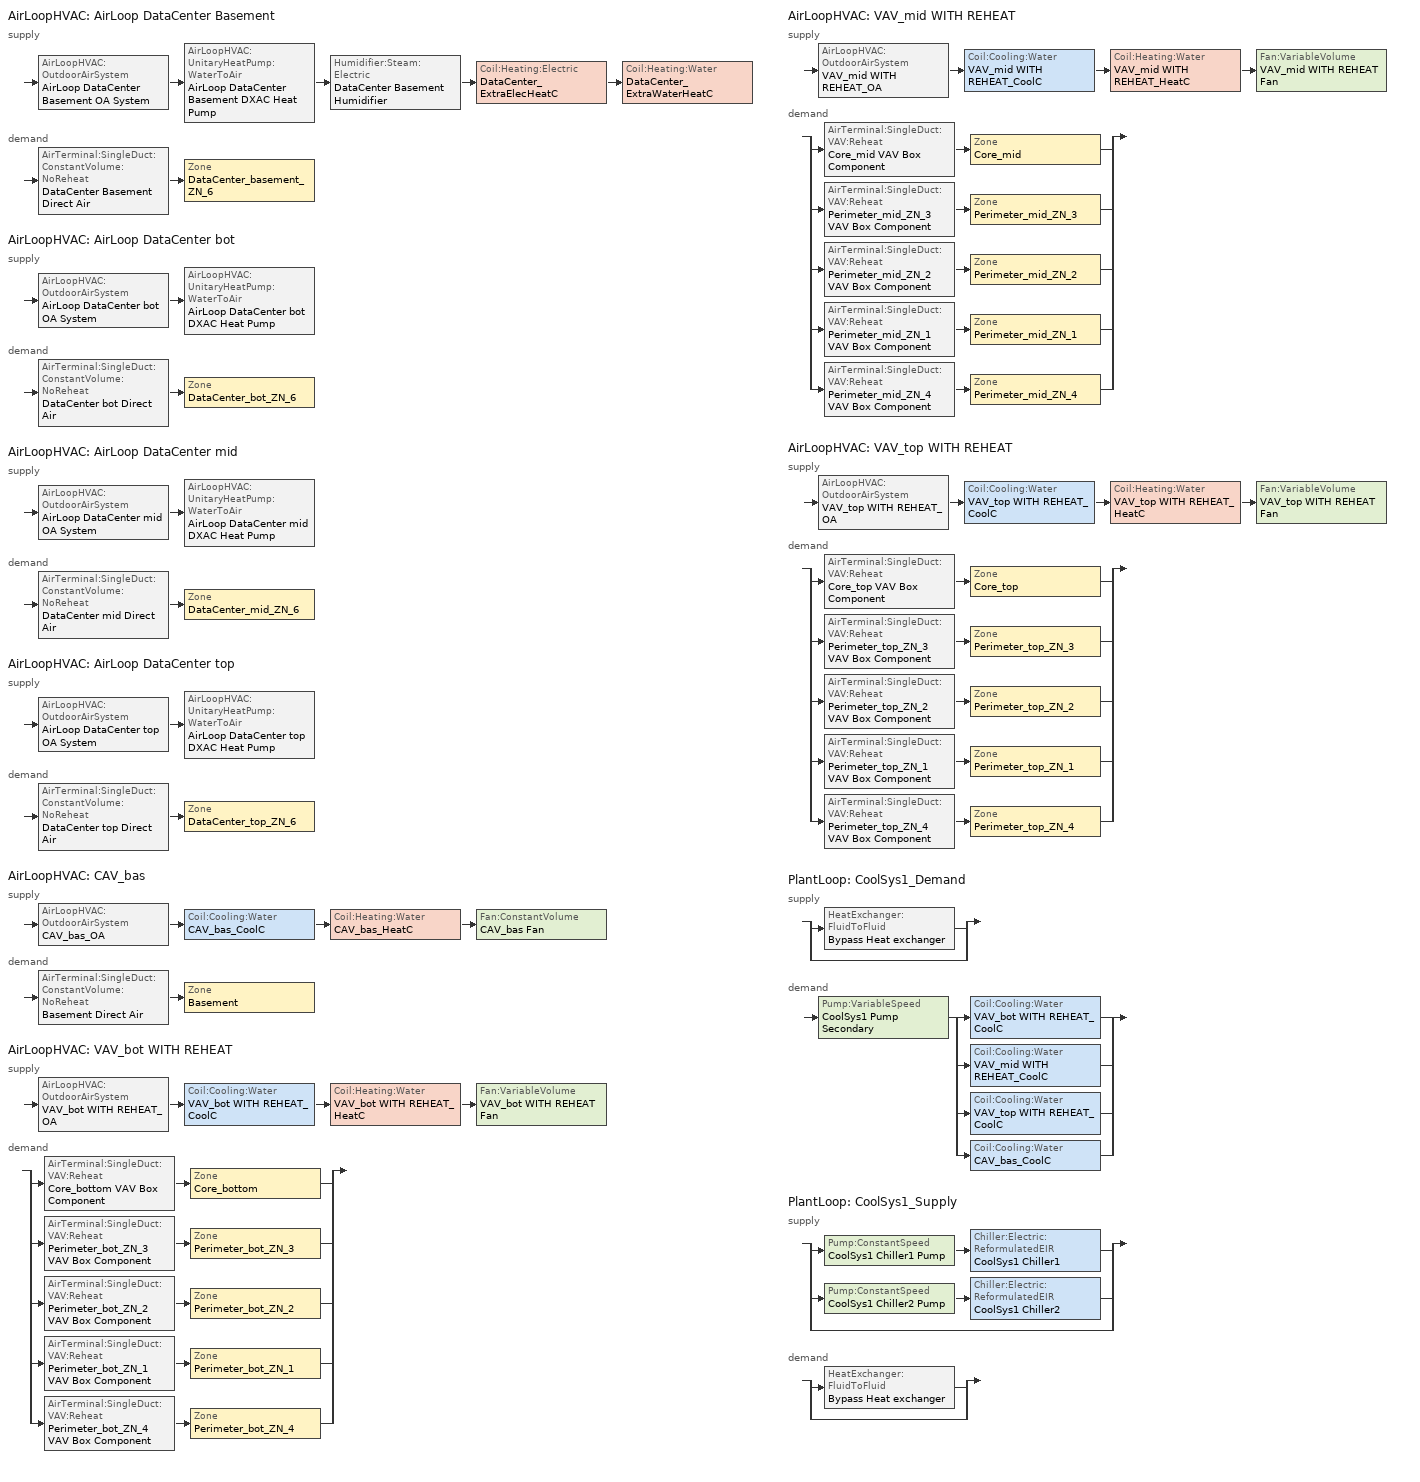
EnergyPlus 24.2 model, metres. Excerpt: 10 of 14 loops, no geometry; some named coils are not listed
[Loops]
AirLoopHVAC 'AirLoop DataCenter Basement'
 supply: AirLoopHVAC:OutdoorAirSystem 'AirLoop DataCenter Basement OA System' > AirLoopHVAC:UnitaryHeatPump:WaterToAir 'AirLoop DataCenter Basement DXAC Heat Pump' > Humidifier:Steam:Electric 'DataCenter Basement Humidifier' > Coil:Heating:Electric 'DataCenter_ExtraElecHeatC' > Coil:Heating:Water 'DataCenter_ExtraWaterHeatC'
 demand: AirTerminal:SingleDuct:ConstantVolume:NoReheat 'DataCenter Basement Direct Air' > Zone 'DataCenter_basement_ZN_6'
AirLoopHVAC 'AirLoop DataCenter bot'
 supply: AirLoopHVAC:OutdoorAirSystem 'AirLoop DataCenter bot OA System' > AirLoopHVAC:UnitaryHeatPump:WaterToAir 'AirLoop DataCenter bot DXAC Heat Pump'
 demand: AirTerminal:SingleDuct:ConstantVolume:NoReheat 'DataCenter bot Direct Air' > Zone 'DataCenter_bot_ZN_6'
AirLoopHVAC 'AirLoop DataCenter mid'
 supply: AirLoopHVAC:OutdoorAirSystem 'AirLoop DataCenter mid OA System' > AirLoopHVAC:UnitaryHeatPump:WaterToAir 'AirLoop DataCenter mid DXAC Heat Pump'
 demand: AirTerminal:SingleDuct:ConstantVolume:NoReheat 'DataCenter mid Direct Air' > Zone 'DataCenter_mid_ZN_6'
AirLoopHVAC 'AirLoop DataCenter top'
 supply: AirLoopHVAC:OutdoorAirSystem 'AirLoop DataCenter top OA System' > AirLoopHVAC:UnitaryHeatPump:WaterToAir 'AirLoop DataCenter top DXAC Heat Pump'
 demand: AirTerminal:SingleDuct:ConstantVolume:NoReheat 'DataCenter top Direct Air' > Zone 'DataCenter_top_ZN_6'
AirLoopHVAC 'CAV_bas'
 supply: AirLoopHVAC:OutdoorAirSystem 'CAV_bas_OA' > Coil:Cooling:Water 'CAV_bas_CoolC' > Coil:Heating:Water 'CAV_bas_HeatC' > Fan:ConstantVolume 'CAV_bas Fan'
 demand: AirTerminal:SingleDuct:ConstantVolume:NoReheat 'Basement Direct Air' > Zone 'Basement'
AirLoopHVAC 'VAV_bot WITH REHEAT'
 supply: AirLoopHVAC:OutdoorAirSystem 'VAV_bot WITH REHEAT_OA' > Coil:Cooling:Water 'VAV_bot WITH REHEAT_CoolC' > Coil:Heating:Water 'VAV_bot WITH REHEAT_HeatC' > Fan:VariableVolume 'VAV_bot WITH REHEAT Fan'
 demand: split
  | AirTerminal:SingleDuct:VAV:Reheat 'Core_bottom VAV Box Component' > Zone 'Core_bottom'
  | AirTerminal:SingleDuct:VAV:Reheat 'Perimeter_bot_ZN_3 VAV Box Component' > Zone 'Perimeter_bot_ZN_3'
  | AirTerminal:SingleDuct:VAV:Reheat 'Perimeter_bot_ZN_2 VAV Box Component' > Zone 'Perimeter_bot_ZN_2'
  | AirTerminal:SingleDuct:VAV:Reheat 'Perimeter_bot_ZN_1 VAV Box Component' > Zone 'Perimeter_bot_ZN_1'
  | AirTerminal:SingleDuct:VAV:Reheat 'Perimeter_bot_ZN_4 VAV Box Component' > Zone 'Perimeter_bot_ZN_4'
AirLoopHVAC 'VAV_mid WITH REHEAT'
 supply: AirLoopHVAC:OutdoorAirSystem 'VAV_mid WITH REHEAT_OA' > Coil:Cooling:Water 'VAV_mid WITH REHEAT_CoolC' > Coil:Heating:Water 'VAV_mid WITH REHEAT_HeatC' > Fan:VariableVolume 'VAV_mid WITH REHEAT Fan'
 demand: split
  | AirTerminal:SingleDuct:VAV:Reheat 'Core_mid VAV Box Component' > Zone 'Core_mid'
  | AirTerminal:SingleDuct:VAV:Reheat 'Perimeter_mid_ZN_3 VAV Box Component' > Zone 'Perimeter_mid_ZN_3'
  | AirTerminal:SingleDuct:VAV:Reheat 'Perimeter_mid_ZN_2 VAV Box Component' > Zone 'Perimeter_mid_ZN_2'
  | AirTerminal:SingleDuct:VAV:Reheat 'Perimeter_mid_ZN_1 VAV Box Component' > Zone 'Perimeter_mid_ZN_1'
  | AirTerminal:SingleDuct:VAV:Reheat 'Perimeter_mid_ZN_4 VAV Box Component' > Zone 'Perimeter_mid_ZN_4'
AirLoopHVAC 'VAV_top WITH REHEAT'
 supply: AirLoopHVAC:OutdoorAirSystem 'VAV_top WITH REHEAT_OA' > Coil:Cooling:Water 'VAV_top WITH REHEAT_CoolC' > Coil:Heating:Water 'VAV_top WITH REHEAT_HeatC' > Fan:VariableVolume 'VAV_top WITH REHEAT Fan'
 demand: split
  | AirTerminal:SingleDuct:VAV:Reheat 'Core_top VAV Box Component' > Zone 'Core_top'
  | AirTerminal:SingleDuct:VAV:Reheat 'Perimeter_top_ZN_3 VAV Box Component' > Zone 'Perimeter_top_ZN_3'
  | AirTerminal:SingleDuct:VAV:Reheat 'Perimeter_top_ZN_2 VAV Box Component' > Zone 'Perimeter_top_ZN_2'
  | AirTerminal:SingleDuct:VAV:Reheat 'Perimeter_top_ZN_1 VAV Box Component' > Zone 'Perimeter_top_ZN_1'
  | AirTerminal:SingleDuct:VAV:Reheat 'Perimeter_top_ZN_4 VAV Box Component' > Zone 'Perimeter_top_ZN_4'
PlantLoop 'CoolSys1_Demand'
 supply: split
  | HeatExchanger:FluidToFluid 'Bypass Heat exchanger'
  | bypass
 demand: Pump:VariableSpeed 'CoolSys1 Pump Secondary' > split
  | Coil:Cooling:Water 'VAV_bot WITH REHEAT_CoolC'
  | Coil:Cooling:Water 'VAV_mid WITH REHEAT_CoolC'
  | Coil:Cooling:Water 'VAV_top WITH REHEAT_CoolC'
  | Coil:Cooling:Water 'CAV_bas_CoolC'
PlantLoop 'CoolSys1_Supply'
 supply: split
  | Pump:ConstantSpeed 'CoolSys1 Chiller1 Pump' > Chiller:Electric:ReformulatedEIR 'CoolSys1 Chiller1'
  | Pump:ConstantSpeed 'CoolSys1 Chiller2 Pump' > Chiller:Electric:ReformulatedEIR 'CoolSys1 Chiller2'
  | bypass
 demand: split
  | HeatExchanger:FluidToFluid 'Bypass Heat exchanger'
  | bypass
[AirLoopHVAC] Design supply air flow rate=Autosize
AirLoop DataCenter Basement; AirLoop DataCenter bot; AirLoop DataCenter mid; AirLoop DataCenter top; CAV_bas; VAV_bot WITH REHEAT; VAV_mid WITH REHEAT; VAV_top WITH REHEAT
[AirLoopHVAC:UnitaryHeatPump:WaterToAir] Availability schedule=Always_On; Cooling convergence=0.001; Fan placement=BlowThrough; Heating convergence=0.001; Maximum supply air temperature from supplemental heater=50; Supply air fan operating mode schedule=SupplyFanSch; Supply air flow rate=Autosize
Name | Controlling zone or thermostat location | Cooling coil | Heating coil | Supplemental heating coil | Supply air fan
AirLoop DataCenter Basement DXAC Heat Pump | DataCenter_basement_ZN_6 | Heat Pump Cooling Mode AirLoop DataCenter Basement | Heat Pump HEATING Mode AirLoop DataCenter Basement | Heat Pump DX Supp Heating Coil AirLoop DataCenter Basement | DataCenter Basement Supply Fan
AirLoop DataCenter bot DXAC Heat Pump | DataCenter_bot_ZN_6 | Heat Pump Cooling Mode AirLoop DataCenter bot | Heat Pump HEATING Mode AirLoop DataCenter bot | Heat Pump DX Supp Heating Coil AirLoop DataCenter bot | DataCenter bot Supply Fan
AirLoop DataCenter mid DXAC Heat Pump | DataCenter_mid_ZN_6 | Heat Pump Cooling Mode AirLoop DataCenter mid | Heat Pump HEATING Mode AirLoop DataCenter mid | Heat Pump DX Supp Heating Coil AirLoop DataCenter mid | DataCenter mid Supply Fan
AirLoop DataCenter top DXAC Heat Pump | DataCenter_top_ZN_6 | Heat Pump Cooling Mode AirLoop DataCenter top | Heat Pump HEATING Mode AirLoop DataCenter top | Heat Pump DX Supp Heating Coil AirLoop DataCenter top | DataCenter top Supply Fan
[AirTerminal:SingleDuct:ConstantVolume:NoReheat] Maximum air flow rate=Autosize
Name | Availability schedule
Basement Direct Air | ALWAYS_ON
DataCenter Basement Direct Air; DataCenter bot Direct Air; DataCenter mid Direct Air; DataCenter top Direct Air | Always_On
[AirTerminal:SingleDuct:VAV:Reheat] Availability schedule=ALWAYS_ON; Convergence tolerance=0.001; Damper heating action=ReverseWithLimits; Maximum air flow rate=Autosize; Maximum flow fraction during reheat=0.5; Maximum hot water or steam flow rate=Autosize; Maximum reheat air temperature=40; Minimum hot water or steam flow rate=0
Name | Constant minimum air flow fraction | Reheat coil | Zone minimum air flow input method | Minimum air flow fraction schedule
Core_bottom VAV Box Component | 0.245 | Core_bottom VAV Box Reheat Coil | Constant
Core_mid VAV Box Component | 0.261 | Core_mid VAV Box Reheat Coil | Constant
Core_top VAV Box Component | 0.262 | Core_top VAV Box Reheat Coil | Constant
Perimeter_bot_ZN_1 VAV Box Component | 0.174 | Perimeter_bot_ZN_1 VAV Box Reheat Coil | Constant
Perimeter_bot_ZN_2 VAV Box Component | 0.09 | Perimeter_bot_ZN_2 VAV Box Reheat Coil | Constant
Perimeter_bot_ZN_3 VAV Box Component | 0.198 | Perimeter_bot_ZN_3 VAV Box Reheat Coil | Constant
Perimeter_bot_ZN_4 VAV Box Component | 0.072 | Perimeter_bot_ZN_4 VAV Box Reheat Coil | Constant
Perimeter_mid_ZN_1 VAV Box Component | 0.183 | Perimeter_mid_ZN_1 VAV Box Reheat Coil | Constant
Perimeter_mid_ZN_2 VAV Box Component |  | Perimeter_mid_ZN_2 VAV Box Reheat Coil | Scheduled | PERIMETER_MID_ZN_2_MDP_Sch
Perimeter_mid_ZN_3 VAV Box Component | 0.216 | Perimeter_mid_ZN_3 VAV Box Reheat Coil | Constant
Perimeter_mid_ZN_4 VAV Box Component | 0.078 | Perimeter_mid_ZN_4 VAV Box Reheat Coil | Constant
Perimeter_top_ZN_1 VAV Box Component | 0.163 | Perimeter_top_ZN_1 VAV Box Reheat Coil | Constant
Perimeter_top_ZN_2 VAV Box Component | 0.085 | Perimeter_top_ZN_2 VAV Box Reheat Coil | Constant
Perimeter_top_ZN_3 VAV Box Component | 0.186 | Perimeter_top_ZN_3 VAV Box Reheat Coil | Constant
Perimeter_top_ZN_4 VAV Box Component | 0.074 | Perimeter_top_ZN_4 VAV Box Reheat Coil | Constant
[Chiller:Electric:ReformulatedEIR] Chiller flow mode type=ConstantFlow; Cooling capacity function of temperature curve=WC_PD_2010_PB_CAPFT; Design heat recovery water flow rate=0; Electric input to cooling output ratio function of part load ratio curve=WC_PD_150to300_2010_PB_EIRFPLR; Electric input to cooling output ratio function of part load ratio curve type=LeavingCondenserWaterTemperature; Electric input to cooling output ratio function of temperature curve=WC_PD_2010_PB_EIRFT; Leaving chilled water lower temperature limit=5; Maximum part load ratio=1; Minimum part load ratio=0.1; Minimum unloading ratio=0.1; Optimum part load ratio=1; Reference capacity=999071; Reference chilled water flow rate=0.0283687; Reference condenser water flow rate=Autosize; Reference cop=5.33; Reference leaving chilled water temperature=6.67; Reference leaving condenser water temperature=34.4444
CoolSys1 Chiller1; CoolSys1 Chiller2
[Coil:Cooling:Water] Availability schedule=ALWAYS_ON; Design air flow rate=Autosize; Design inlet air humidity ratio=Autosize; Design inlet air temperature=Autosize; Design inlet water temperature=Autosize; Design outlet air humidity ratio=Autosize; Design outlet air temperature=Autosize; Design water flow rate=Autosize; Heat exchanger configuration=CrossFlow; Type of analysis=SimpleAnalysis
CAV_bas_CoolC; VAV_bot WITH REHEAT_CoolC; VAV_mid WITH REHEAT_CoolC; VAV_top WITH REHEAT_CoolC
[Coil:Heating:Electric] Efficiency=1
Name | Availability schedule | Nominal capacity
DataCenter_ExtraElecHeatC | DataCenter_ExtraElecHeatC_Sch | 10000000
Heat Pump DX Supp Heating Coil AirLoop DataCenter Basement; Heat Pump DX Supp Heating Coil AirLoop DataCenter bot; Heat Pump DX Supp Heating Coil AirLoop DataCenter mid; Heat Pump DX Supp Heating Coil AirLoop DataCenter top | ALWAYS_OFF | Autosize
[Coil:Heating:Water] Rated inlet water temperature=82.2; Rated outlet water temperature=71.1
Name | Availability schedule | Maximum water flow rate | Performance input method | Rated capacity | Rated inlet air temperature | Rated outlet air temperature | U factor times area value | Rated ratio for air and water convection
CAV_bas_HeatC; VAV_bot WITH REHEAT_HeatC; VAV_mid WITH REHEAT_HeatC; VAV_top WITH REHEAT_HeatC | ALWAYS_ON | Autosize | UFactorTimesAreaAndDesignWaterFlowRate | Autosize | 12.8 | 40 | Autosize
DataCenter_ExtraWaterHeatC | DataCenter_ExtraWaterHeatC_Sch |  | NominalCapacity | 0 | 16.6 | 32.2 |  | 0.5
[Controller:MechanicalVentilation] Availability schedule=MinOA_MotorizedDamper_Sched; Demand controlled ventilation=Yes; System outdoor air method=Standard62.1VentilationRateProcedureWithLimit
Name | Zone or zonelist name 1 | Design specification outdoor air object name 1 | Design specification zone air distribution object name 1 | Zone or zonelist name 2 | Design specification outdoor air object name 2 | Design specification zone air distribution object name 2 | Zone or zonelist name 3 | Design specification outdoor air object name 3 | Design specification zone air distribution object name 3 | Zone or zonelist name 4 | Design specification outdoor air object name 4 | Design specification zone air distribution object name 4 | Zone or zonelist name 5 | Design specification outdoor air object name 5 | Design specification zone air distribution object name 5
VAV_bot WITH REHEAT_DCV | Core_bottom | CM DSOA Core_bottom | CM DSZAD Core_bottom | Perimeter_bot_ZN_1 | CM DSOA Perimeter_bot_ZN_1 | CM DSZAD Perimeter_bot_ZN_1 | Perimeter_bot_ZN_2 | CM DSOA Perimeter_bot_ZN_2 | CM DSZAD Perimeter_bot_ZN_2 | Perimeter_bot_ZN_3 | CM DSOA Perimeter_bot_ZN_3 | CM DSZAD Perimeter_bot_ZN_3 | Perimeter_bot_ZN_4 | CM DSOA Perimeter_bot_ZN_4 | CM DSZAD Perimeter_bot_ZN_4
VAV_mid WITH REHEAT_DCV | Core_mid | CM DSOA Core_mid | CM DSZAD Core_mid | Perimeter_mid_ZN_1 | CM DSOA Perimeter_mid_ZN_1 | CM DSZAD Perimeter_mid_ZN_1 | Perimeter_mid_ZN_2 | CM DSOA Perimeter_mid_ZN_2 | CM DSZAD Perimeter_mid_ZN_2 | Perimeter_mid_ZN_3 | CM DSOA Perimeter_mid_ZN_3 | CM DSZAD Perimeter_mid_ZN_3 | Perimeter_mid_ZN_4 | CM DSOA Perimeter_mid_ZN_4 | CM DSZAD Perimeter_mid_ZN_4
VAV_top WITH REHEAT_DCV | Core_top | CM DSOA Core_top | CM DSZAD Core_top | Perimeter_top_ZN_1 | CM DSOA Perimeter_top_ZN_1 | CM DSZAD Perimeter_top_ZN_1 | Perimeter_top_ZN_2 | CM DSOA Perimeter_top_ZN_2 | CM DSZAD Perimeter_top_ZN_2 | Perimeter_top_ZN_3 | CM DSOA Perimeter_top_ZN_3 | CM DSZAD Perimeter_top_ZN_3 | Perimeter_top_ZN_4 | CM DSOA Perimeter_top_ZN_4 | CM DSZAD Perimeter_top_ZN_4
[Controller:OutdoorAir] Economizer control action type=ModulateFlow; Lockout type=LockoutWithHeating; Maximum outdoor air flow rate=Autosize; Minimum limit type=FixedMinimum; Minimum outdoor air schedule=MinOA_MotorizedDamper_Sched
Name | Economizer control type | Minimum outdoor air flow rate | Maximum fraction of outdoor air schedule | Mechanical ventilation controller
AirLoop DataCenter Basement OA Controller; CAV_bas_OA_Controller | DifferentialDryBulb | Autosize
AirLoop DataCenter bot OA Controller; AirLoop DataCenter mid OA Controller; AirLoop DataCenter top OA Controller | NoEconomizer | 0
VAV_bot WITH REHEAT_OA_Controller | DifferentialDryBulb | 0 | VAV_BOT WITH REHEAT Max OA Fraction | VAV_bot WITH REHEAT_DCV
VAV_mid WITH REHEAT_OA_Controller | DifferentialDryBulb | 0 | VAV_MID WITH REHEAT Max OA Fraction | VAV_mid WITH REHEAT_DCV
VAV_top WITH REHEAT_OA_Controller | DifferentialDryBulb | 0 | VAV_TOP WITH REHEAT Max OA Fraction | VAV_top WITH REHEAT_DCV
[Controller:WaterCoil] Actuator variable=Flow; Control variable=Temperature; Maximum actuated flow=Autosize; Minimum actuated flow=0
Name | Action | Controller convergence tolerance
CAV_bas_CoolC_Controller; VAV_bot WITH REHEAT_CoolC_Controller; VAV_mid WITH REHEAT_CoolC_Controller; VAV_top WITH REHEAT_CoolC_Controller | Reverse
CAV_bas_HeatC_Controller; VAV_bot WITH REHEAT_HeatC_Controller; VAV_mid WITH REHEAT_HeatC_Controller; VAV_top WITH REHEAT_HeatC_Controller | Normal | 0.0001
DataCenter_bas_HeatC_Controller | Normal
[DesignSpecification:OutdoorAir] Outdoor air flow per zone floor area=0.000431773
Name | Outdoor air flow per person | Outdoor air method | Outdoor air flow per zone
CM DSOA Core_bottom; CM DSOA Core_mid; CM DSOA Core_top; CM DSOA Perimeter_bot_ZN_1; CM DSOA Perimeter_bot_ZN_2; CM DSOA Perimeter_bot_ZN_3; CM DSOA Perimeter_bot_ZN_4; CM DSOA Perimeter_mid_ZN_1; CM DSOA Perimeter_mid_ZN_2; CM DSOA Perimeter_mid_ZN_3; CM DSOA Perimeter_mid_ZN_4; CM DSOA Perimeter_top_ZN_1; CM DSOA Perimeter_top_ZN_2; CM DSOA Perimeter_top_ZN_3; CM DSOA Perimeter_top_ZN_4 | 1e-08 | Sum
SZ DSOA Basement; SZ DSOA Core_bottom; SZ DSOA Core_mid; SZ DSOA Core_top; SZ DSOA DataCenter_basement_ZN_6; SZ DSOA DataCenter_bot_ZN_6; SZ DSOA DataCenter_mid_ZN_6; SZ DSOA DataCenter_top_ZN_6; SZ DSOA Perimeter_bot_ZN_1; SZ DSOA Perimeter_bot_ZN_2; SZ DSOA Perimeter_bot_ZN_3; SZ DSOA Perimeter_bot_ZN_4; SZ DSOA Perimeter_mid_ZN_1; SZ DSOA Perimeter_mid_ZN_2; SZ DSOA Perimeter_mid_ZN_3; SZ DSOA Perimeter_mid_ZN_4; SZ DSOA Perimeter_top_ZN_1; SZ DSOA Perimeter_top_ZN_2; SZ DSOA Perimeter_top_ZN_3; SZ DSOA Perimeter_top_ZN_4 |  | Flow/Area | 0
[DesignSpecification:ZoneAirDistribution] Zone air distribution effectiveness in cooling mode=1; Zone air distribution effectiveness in heating mode=1
Name | Minimum zone ventilation efficiency
CM DSZAD Core_bottom; CM DSZAD Core_mid; CM DSZAD Core_top; CM DSZAD Perimeter_bot_ZN_1; CM DSZAD Perimeter_bot_ZN_2; CM DSZAD Perimeter_bot_ZN_3; CM DSZAD Perimeter_bot_ZN_4; CM DSZAD Perimeter_mid_ZN_1; CM DSZAD Perimeter_mid_ZN_2; CM DSZAD Perimeter_mid_ZN_3; CM DSZAD Perimeter_mid_ZN_4; CM DSZAD Perimeter_top_ZN_1; CM DSZAD Perimeter_top_ZN_2; CM DSZAD Perimeter_top_ZN_3; CM DSZAD Perimeter_top_ZN_4
VAV_Zone_AirDistribution | 0.6
[EnergyManagementSystem:Actuator]
Name | Actuated component control type | Actuated component type | Actuated component unique
Chiller1PumpFlow | Pump Mass Flow Rate | Pump | COOLSYS1 CHILLER1 PUMP
Chiller2PumpFlow | Pump Mass Flow Rate | Pump | COOLSYS1 CHILLER2 PUMP
Chiller2PumpStatus | On/Off Supervisory | Plant Component Pump:ConstantSpeed | COOLSYS1 CHILLER2 PUMP
Chiller2Status | On/Off Supervisory | Plant Component Chiller:Electric:ReformulatedEIR | COOLSYS1 CHILLER2
DataCenter_ExtraElecHeatC_SP | Temperature Setpoint | System Node Setpoint | DataCenter_EXTRAELECHEATC-DataCenter_EXTRAWATERHEATCNODE
DataCenter_ExtraWaterHeatC_SP | Temperature Setpoint | System Node Setpoint | AirLoop DataCenter Basement Supply Air Outlet
[EnergyManagementSystem:InternalVariable]
Name | Internal data index key | Internal data type
Basement_Area | Basement | Zone Floor Area
Chiller2PumpDesignFlow | COOLSYS1 CHILLER2 PUMP | Pump Maximum Mass Flow Rate
Core_bottom_Area | Core_bottom | Zone Floor Area
Core_mid_Area | Core_mid | Zone Floor Area
Core_top_Area | Core_top | Zone Floor Area
DataCenter_FanDesignMass | DataCenter Basement Supply Fan | Fan Maximum Mass Flow Rate
Perimeter_bot_ZN_1_Area | Perimeter_bot_ZN_1 | Zone Floor Area
Perimeter_bot_ZN_2_Area | Perimeter_bot_ZN_2 | Zone Floor Area
Perimeter_bot_ZN_3_Area | Perimeter_bot_ZN_3 | Zone Floor Area
Perimeter_bot_ZN_4_Area | Perimeter_bot_ZN_4 | Zone Floor Area
Perimeter_mid_ZN_1_Area | Perimeter_mid_ZN_1 | Zone Floor Area
Perimeter_mid_ZN_2_Area | Perimeter_mid_ZN_2 | Zone Floor Area
Perimeter_mid_ZN_3_Area | Perimeter_mid_ZN_3 | Zone Floor Area
Perimeter_mid_ZN_4_Area | Perimeter_mid_ZN_4 | Zone Floor Area
Perimeter_top_ZN_1_Area | Perimeter_top_ZN_1 | Zone Floor Area
Perimeter_top_ZN_2_Area | Perimeter_top_ZN_2 | Zone Floor Area
Perimeter_top_ZN_3_Area | Perimeter_top_ZN_3 | Zone Floor Area
Perimeter_top_ZN_4_Area | Perimeter_top_ZN_4 | Zone Floor Area
[EnergyManagementSystem:OutputVariable] Type of data in variable=Averaged; Update frequency=SystemTimestep
Name | Ems variable
DataCenter_ExtraElecHeatC_SP | DataCenter_ExtraElecHeatC_SP
DataCenter_ExtraWaterHeatC_SP | DataCenter_ExtraWaterHeatC_SP
[EnergyManagementSystem:ProgramCallingManager]
SET_Perimeter_bot_ZN_1_Light_EMS_Program_Prog_Manager: AfterPredictorAfterHVACManagers; SET_Perimeter_bot_ZN_1_Light_EMS_Program
SET_Perimeter_bot_ZN_2_Light_EMS_Program_Prog_Manager: AfterPredictorAfterHVACManagers; SET_Perimeter_bot_ZN_2_Light_EMS_Program
SET_Perimeter_bot_ZN_3_Light_EMS_Program_Prog_Manager: AfterPredictorAfterHVACManagers; SET_Perimeter_bot_ZN_3_Light_EMS_Program
SET_Perimeter_bot_ZN_4_Light_EMS_Program_Prog_Manager: AfterPredictorAfterHVACManagers; SET_Perimeter_bot_ZN_4_Light_EMS_Program
SET_Perimeter_mid_ZN_1_Light_EMS_Program_Prog_Manager: AfterPredictorAfterHVACManagers; SET_Perimeter_mid_ZN_1_Light_EMS_Program
SET_Perimeter_mid_ZN_2_Light_EMS_Program_Prog_Manager: AfterPredictorAfterHVACManagers; SET_Perimeter_mid_ZN_2_Light_EMS_Program
SET_Perimeter_mid_ZN_3_Light_EMS_Program_Prog_Manager: AfterPredictorAfterHVACManagers; SET_Perimeter_mid_ZN_3_Light_EMS_Program
SET_Perimeter_mid_ZN_4_Light_EMS_Program_Prog_Manager: AfterPredictorAfterHVACManagers; SET_Perimeter_mid_ZN_4_Light_EMS_Program
SET_Perimeter_top_ZN_1_Light_EMS_Program_Prog_Manager: AfterPredictorAfterHVACManagers; SET_Perimeter_top_ZN_1_Light_EMS_Program
SET_Perimeter_top_ZN_2_Light_EMS_Program_Prog_Manager: AfterPredictorAfterHVACManagers; SET_Perimeter_top_ZN_2_Light_EMS_Program
SET_Perimeter_top_ZN_3_Light_EMS_Program_Prog_Manager: AfterPredictorAfterHVACManagers; SET_Perimeter_top_ZN_3_Light_EMS_Program
SET_Perimeter_top_ZN_4_Light_EMS_Program_Prog_Manager: AfterPredictorAfterHVACManagers; SET_Perimeter_top_ZN_4_Light_EMS_Program
Transformer_Load_Prog_Manager: AfterPredictorAfterHVACManagers; Transformer_Load_Prog
[EnergyManagementSystem:Sensor]
Name | Output variable or output meter index key | Output variable or output meter
Basement_LSr | Basement | Zone Lights Electricity Rate
Basement_Occ_Sensor | Basement | People Occupant Count
Chiller1_Status | CoolSys1 Chiller1 | Chiller Electricity Rate
Chiller2_Status | CoolSys1 Chiller2 | Chiller Electricity Rate
ChillerPlantDemandLoad | CoolSys1_Supply | Plant Supply Side Cooling Demand Rate
Core_bottom_LSr | Core_bottom | Zone Lights Electricity Rate
Core_bottom_Occ_Sensor | Core_bottom | People Occupant Count
Core_mid_LSr | Core_mid | Zone Lights Electricity Rate
Core_mid_Occ_Sensor | Core_mid | People Occupant Count
Core_top_LSr | Core_top | Zone Lights Electricity Rate
Core_top_Occ_Sensor | Core_top | People Occupant Count
DataCenter_AfterElecHeatC_Temp | DataCenter_EXTRAELECHEATC-DataCenter_EXTRAWATERHEATCNODE | System Node Temperature
DataCenter_AfterHumidifier_Temp | DataCenter_Humidifier-DataCenter_ExtraElecHeatCNode | System Node Temperature
DataCenter_HeatC_Status | HEAT PUMP HEATING MODE AIRLOOP DATACENTER BASEMENT | Heating Coil Electricity Rate
DataCenter_Humidifier_Status | DataCenter Basement Humidifier | Humidifier Water Volume Flow Rate
Facility_Int_LTG |  | InteriorLights:Electricity
OAT | Environment | Site Outdoor Air Drybulb Temperature
Perimeter_bot_ZN_1_LSr | Perimeter_bot_ZN_1 | Zone Lights Electricity Rate
Perimeter_bot_ZN_1_Occ_Sensor | Perimeter_bot_ZN_1 | People Occupant Count
Perimeter_bot_ZN_2_LSr | Perimeter_bot_ZN_2 | Zone Lights Electricity Rate
Perimeter_bot_ZN_2_Occ_Sensor | Perimeter_bot_ZN_2 | People Occupant Count
Perimeter_bot_ZN_3_LSr | Perimeter_bot_ZN_3 | Zone Lights Electricity Rate
Perimeter_bot_ZN_3_Occ_Sensor | Perimeter_bot_ZN_3 | People Occupant Count
Perimeter_bot_ZN_4_LSr | Perimeter_bot_ZN_4 | Zone Lights Electricity Rate
Perimeter_bot_ZN_4_Occ_Sensor | Perimeter_bot_ZN_4 | People Occupant Count
Perimeter_mid_ZN_1_LSr | Perimeter_mid_ZN_1 | Zone Lights Electricity Rate
Perimeter_mid_ZN_1_Occ_Sensor | Perimeter_mid_ZN_1 | People Occupant Count
Perimeter_mid_ZN_2_LSr | Perimeter_mid_ZN_2 | Zone Lights Electricity Rate
Perimeter_mid_ZN_2_Occ_Sensor | Perimeter_mid_ZN_2 | People Occupant Count
Perimeter_mid_ZN_3_LSr | Perimeter_mid_ZN_3 | Zone Lights Electricity Rate
Perimeter_mid_ZN_3_Occ_Sensor | Perimeter_mid_ZN_3 | People Occupant Count
Perimeter_mid_ZN_4_LSr | Perimeter_mid_ZN_4 | Zone Lights Electricity Rate
Perimeter_mid_ZN_4_Occ_Sensor | Perimeter_mid_ZN_4 | People Occupant Count
Perimeter_top_ZN_1_LSr | Perimeter_top_ZN_1 | Zone Lights Electricity Rate
Perimeter_top_ZN_1_Occ_Sensor | Perimeter_top_ZN_1 | People Occupant Count
Perimeter_top_ZN_2_LSr | Perimeter_top_ZN_2 | Zone Lights Electricity Rate
Perimeter_top_ZN_2_Occ_Sensor | Perimeter_top_ZN_2 | People Occupant Count
Perimeter_top_ZN_3_LSr | Perimeter_top_ZN_3 | Zone Lights Electricity Rate
Perimeter_top_ZN_3_Occ_Sensor | Perimeter_top_ZN_3 | People Occupant Count
Perimeter_top_ZN_4_LSr | Perimeter_top_ZN_4 | Zone Lights Electricity Rate
Perimeter_top_ZN_4_Occ_Sensor | Perimeter_top_ZN_4 | People Occupant Count
SensedCurveInput | Tower_Fan_Curve | Performance Curve Input Variable 1 Value
SensedCurveValue | Tower_Fan_Curve | Performance Curve Output Value
T_OA |  | Site Outdoor Air Drybulb Temperature
VAV_bot_SUPPLY_FLOW | VAV_bot WITH REHEAT_OA-VAV WITH REHEAT_CoolCNode | System Node Standard Density Volume Flow Rate
VAV_bot_WITH_REHEAT_OA | VAV_bot WITH REHEAT | Air System Outdoor Air Mass Flow Rate
VAV_bot_WITH_REHEAT_OA_VRP | VAV_bot WITH REHEAT | Air System Outdoor Air Mechanical Ventilation Requested Mass Flow Rate
VAV_mid_SUPPLY_FLOW | VAV_mid WITH REHEAT_OA-VAV WITH REHEAT_CoolCNode | System Node Standard Density Volume Flow Rate
VAV_mid_WITH_REHEAT_OA | VAV_mid WITH REHEAT | Air System Outdoor Air Mass Flow Rate
VAV_mid_WITH_REHEAT_OA_VRP | VAV_mid WITH REHEAT | Air System Outdoor Air Mechanical Ventilation Requested Mass Flow Rate
VAV_top_SUPPLY_FLOW | VAV_top WITH REHEAT_OA-VAV WITH REHEAT_CoolCNode | System Node Standard Density Volume Flow Rate
VAV_top_WITH_REHEAT_OA | VAV_top WITH REHEAT | Air System Outdoor Air Mass Flow Rate
VAV_top_WITH_REHEAT_OA_VRP | VAV_top WITH REHEAT | Air System Outdoor Air Mechanical Ventilation Requested Mass Flow Rate
[Fan:ConstantVolume]
CAV_bas Fan: Availability schedule=HVACOperationSchd; Fan total efficiency=0.6006; Maximum flow rate=Autosize; Motor efficiency=0.924; Motor in airstream fraction=1; Pressure rise=1018.41
[Fan:OnOff] Availability schedule=Always_On; Maximum flow rate=Autosize; Motor in airstream fraction=1
Name | Fan total efficiency | Motor efficiency | Pressure rise
DataCenter Basement Supply Fan | 0.6201 | 0.954 | 1018.41
DataCenter bot Supply Fan; DataCenter mid Supply Fan; DataCenter top Supply Fan | 0.55575 | 0.855 | 622.5
[Fan:VariableVolume] Availability schedule=HVACOperationSchd; Fan power coefficient 1=0.0408; Fan power coefficient 2=0.088; Fan power coefficient 3=-0.0729; Fan power coefficient 4=0.9437; Fan power coefficient 5=0; Fan power minimum flow fraction=0.25; Fan power minimum flow rate input method=Fraction; Maximum flow rate=Autosize; Motor in airstream fraction=1; Pressure rise=1314.72
Name | Fan total efficiency | Motor efficiency
VAV_bot WITH REHEAT Fan; VAV_top WITH REHEAT Fan | 0.61165 | 0.941
VAV_mid WITH REHEAT Fan | 0.6084 | 0.936
[HeatExchanger:FluidToFluid]
Bypass Heat exchanger: Availability schedule=ALWAYS_ON; Component override cooling control temperature mode=Loop; Control type=UncontrolledOn; Heat exchange model type=Ideal; Heat exchanger u factor times area value=Autosize; Heat transfer metering end use type=LoopToLoop; Loop demand side design flow rate=Autosize; Loop supply side design flow rate=Autosize; Minimum temperature difference to activate heat exchanger=0.01; Sizing factor=1
[Humidifier:Steam:Electric]
DataCenter Basement Humidifier: Availability schedule=ALWAYS_ON; Rated capacity=3.72e-05; Rated fan power=0; Rated power=100000; Standby power=0
[PlantEquipmentList]
CoolSys1 Equipment List 1: CoolSys1 Chiller1, Chiller:Electric:ReformulatedEIR
CoolSys1 Equipment List 2: CoolSys1 Chiller1, Chiller:Electric:ReformulatedEIR, CoolSys1 Chiller2, Chiller:Electric:ReformulatedEIR
CoolSys1 HeatExchanger: Bypass Heat exchanger, HeatExchanger:FluidToFluid
[PlantEquipmentOperation:CoolingLoad] Load range 1 lower limit=0; Load range 1 upper limit=999071
Name | Load range 2 lower limit | Load range 2 upper limit | Range 1 equipment list | Range 2 equipment list
CoolSys1 Operation Scheme | 999071 | 1e+14 | CoolSys1 Equipment List 1 | CoolSys1 Equipment List 2
CoolSys1 Sec Operation Scheme |  |  | CoolSys1 HeatExchanger
[PlantEquipmentOperationSchemes] Control scheme 1 schedule=PlantOnSched
Name | Control scheme 1
CoolSys1 Loop Operation Scheme List | CoolSys1 Operation Scheme
CoolSys1 Sec Loop Operation | CoolSys1 Sec Operation Scheme
[PlantLoop] Fluid type=Water; Load distribution scheme=UniformLoad; Maximum loop flow rate=Autosize; Maximum loop temperature=98; Minimum loop flow rate=0; Minimum loop temperature=1; Plant loop volume=Autocalculate
Name | Plant equipment operation scheme
CoolSys1_Demand | CoolSys1 Sec Loop Operation
CoolSys1_Supply | CoolSys1 Loop Operation Scheme List
[Pump:ConstantSpeed] Design flow rate=Autosize; Design power consumption=Autosize; Design pump head=44761.3; Fraction of motor inefficiencies to fluid stream=0; Motor efficiency=0.909; Pump control type=Intermittent
CoolSys1 Chiller1 Pump; CoolSys1 Chiller2 Pump
[Pump:VariableSpeed]
CoolSys1 Pump Secondary: Design maximum flow rate=Autosize; Design minimum flow rate=0; Design power consumption=Autosize; Design pump head=134284; Fraction of motor inefficiencies to fluid stream=0; Motor efficiency=0.909; Pump control type=Intermittent; Coefficient 1 of the part load performance curve=0; Coefficient 2 of the part load performance curve=0.0205; Coefficient 3 of the part load performance curve=0.4101; Coefficient 4 of the part load performance curve=0.5753
[SetpointManager:MixedAir] Control variable=Temperature
Name | Setpoint node or nodelist
CAV_bas_CoolC SAT Manager | CAV_bas_CoolC-CAV_HeatCNode
CAV_bas_HeatC SAT Manager | CAV_bas_HeatC-CAV_FanNode
CAV_bas_OAMixed Air Temp Manager | CAV_bas_OA-CAV_CoolCNode
DataCenter Basement OAMixed Air Temp Manager | DataCenter Basement Mixed Air Outlet
DataCenter bot OAMixed Air Temp Manager | DataCenter bot Mixed Air Outlet
DataCenter mid OAMixed Air Temp Manager | DataCenter mid Mixed Air Outlet
DataCenter top OAMixed Air Temp Manager | DataCenter top Mixed Air Outlet
DataCenter_ExtraElecHeatC Air Temp Manager | DataCenter_ExtraElecHeatC-DataCenter_ExtraWaterHeatCNode
VAV_bot WITH REHEAT_CoolC SAT Manager | VAV_bot WITH REHEAT_CoolC-VAV WITH REHEAT_HeatCNode
VAV_bot WITH REHEAT_HeatC SAT Manager | VAV_bot WITH REHEAT_HeatC-VAV WITH REHEAT FanNode
VAV_bot WITH REHEAT_OAMixed Air Temp Manager | VAV_bot WITH REHEAT_OA-VAV WITH REHEAT_CoolCNode
VAV_mid WITH REHEAT_CoolC SAT Manager | VAV_mid WITH REHEAT_CoolC-VAV WITH REHEAT_HeatCNode
VAV_mid WITH REHEAT_HeatC SAT Manager | VAV_mid WITH REHEAT_HeatC-VAV WITH REHEAT FanNode
VAV_mid WITH REHEAT_OAMixed Air Temp Manager | VAV_mid WITH REHEAT_OA-VAV WITH REHEAT_CoolCNode
VAV_top WITH REHEAT_CoolC SAT Manager | VAV_top WITH REHEAT_CoolC-VAV WITH REHEAT_HeatCNode
VAV_top WITH REHEAT_HeatC SAT Manager | VAV_top WITH REHEAT_HeatC-VAV WITH REHEAT FanNode
VAV_top WITH REHEAT_OAMixed Air Temp Manager | VAV_top WITH REHEAT_OA-VAV WITH REHEAT_CoolCNode
[SetpointManager:OutdoorAirReset] Control variable=Temperature; Outdoor high temperature=21.1; Outdoor low temperature=10; Setpoint at outdoor high temperature=12.8; Setpoint at outdoor low temperature=15.6
Name | Setpoint node or nodelist
VAV_bot Supply Air Temperature Manager | VAV_bot WITH REHEAT Supply Equipment Outlet Node
VAV_mid Supply Air Temperature Manager | VAV_mid WITH REHEAT Supply Equipment Outlet Node
VAV_top Supply Air Temperature Manager | VAV_top WITH REHEAT Supply Equipment Outlet Node
[SetpointManager:Scheduled] Control variable=Temperature; Schedule=CW-Loop-Temp-Schedule
Name | Setpoint node or nodelist
CoolSys1 Loop Plant Demand Inlet Setpoint Manager | CoolSys1 Demand Inlet Node
CoolSys1 Loop Setpoint Manager | CoolSys1 Supply Outlet Node
[SetpointManager:SingleZone:Cooling] Control variable=Temperature; Maximum supply air temperature=50; Minimum supply air temperature=10
Name | Control zone | Setpoint node or nodelist
CAV_bas SupAirTemp Manager - Clg | Basement | Basement Inlet Nodes
DataCenter Basement SupAirTemp Manager - Clg | DataCenter_basement_ZN_6 | Cooling Coil Air Outlet Node AirLoop DataCenter Basement
DataCenter_bot_ZN_6 SupAirTemp Manager - Clg | DataCenter_bot_ZN_6 | Cooling Coil Air Outlet Node AirLoop DataCenter bot
DataCenter_mid_ZN_6 SupAirTemp Manager - Clg | DataCenter_mid_ZN_6 | Cooling Coil Air Outlet Node AirLoop DataCenter mid
DataCenter_top_ZN_6 SupAirTemp Manager - Clg | DataCenter_top_ZN_6 | Cooling Coil Air Outlet Node AirLoop DataCenter top
[SetpointManager:SingleZone:Heating] Control variable=Temperature; Maximum supply air temperature=50; Minimum supply air temperature=10
Name | Control zone | Setpoint node or nodelist
CAV_bas SupAirTemp Manager - Htg | Basement | CAV_bas Supply Equipment Outlet Node
DataCenter Basement SupAirTemp Manager - Htg | DataCenter_basement_ZN_6 | AirLoop DataCenter Basement Supply Air Outlet
DataCenter_bot_ZN_6 SupAirTemp Manager - Htg | DataCenter_bot_ZN_6 | AirLoop DataCenter bot Supply Air Outlet
DataCenter_mid_ZN_6 SupAirTemp Manager - Htg | DataCenter_mid_ZN_6 | AirLoop DataCenter mid Supply Air Outlet
DataCenter_top_ZN_6 SupAirTemp Manager - Htg | DataCenter_top_ZN_6 | AirLoop DataCenter top Supply Air Outlet
[SetpointManager:SingleZone:Humidity:Minimum]
DataCenter_Basement Humidifier HUMRAT setpoint: Setpoint node or nodelist=DataCenter_Humidifier-DataCenter_ExtraElecHeatCNode
[Sizing:Plant] Design loop exit temperature=6.67; Loop design temperature difference=8.33; Loop type=Cooling
CoolSys1_Supply; CoolSys1_Demand
[Sizing:System] 100 outdoor air in cooling=No; 100 outdoor air in heating=No; Central cooling design supply air humidity ratio=0.007; Central cooling design supply air temperature=12.8; Central heating design supply air humidity ratio=0.008; Cooling supply air flow rate=0; Cooling supply air flow rate method=DesignDay; Heating supply air flow rate=0; Heating supply air flow rate method=DesignDay; Precool design humidity ratio=0.008; Precool design temperature=12.8; Preheat design humidity ratio=0.008; Preheat design temperature=7; System outdoor air method=ZoneSum; Type of load to size on=Sensible; Type of zone sum to use=Coincident
Name | Central heating design supply air temperature | Central heating maximum system air flow ratio | Design outdoor air flow rate
CAV_bas; AirLoop DataCenter Basement; AirLoop DataCenter bot; AirLoop DataCenter mid; AirLoop DataCenter top | 40 | 1 | Autosize
VAV_bot WITH REHEAT; VAV_top WITH REHEAT | 12.8 | 0.3 | 2.0304
VAV_mid WITH REHEAT | 12.8 | 0.3 | 20.304
[Sizing:Zone] Account for dedicated outdoor air system=No; Cooling design air flow method=DesignDay; Cooling design air flow rate=0; Cooling minimum air flow=0; Cooling minimum air flow fraction=0; Dedicated outdoor air high setpoint temperature for design=Autosize; Dedicated outdoor air low setpoint temperature for design=Autosize; Dedicated outdoor air system control strategy=NeutralSupplyAir; Heating design air flow method=DesignDay; Heating design air flow rate=0; Zone cooling design supply air humidity ratio=0.007; Zone cooling design supply air temperature=12.8; Zone cooling design supply air temperature input method=SupplyAirTemperature; Zone heating design supply air humidity ratio=0.008; Zone heating design supply air temperature=40; Zone heating design supply air temperature input method=SupplyAirTemperature
Name | Design specification outdoor air object | Design specification zone air distribution object | Heating maximum air flow fraction
Basement | SZ DSOA Basement
Core_bottom | SZ DSOA Core_bottom | VAV_Zone_AirDistribution
Core_mid | SZ DSOA Core_mid | VAV_Zone_AirDistribution
Core_top | SZ DSOA Core_top | VAV_Zone_AirDistribution
Perimeter_bot_ZN_3 | SZ DSOA Perimeter_bot_ZN_3 | VAV_Zone_AirDistribution
Perimeter_bot_ZN_2 | SZ DSOA Perimeter_bot_ZN_2 | VAV_Zone_AirDistribution
Perimeter_bot_ZN_1 | SZ DSOA Perimeter_bot_ZN_1 | VAV_Zone_AirDistribution
Perimeter_bot_ZN_4 | SZ DSOA Perimeter_bot_ZN_4 | VAV_Zone_AirDistribution
Perimeter_mid_ZN_3 | SZ DSOA Perimeter_mid_ZN_3 | VAV_Zone_AirDistribution
Perimeter_mid_ZN_2 | SZ DSOA Perimeter_mid_ZN_2 | VAV_Zone_AirDistribution
Perimeter_mid_ZN_1 | SZ DSOA Perimeter_mid_ZN_1 | VAV_Zone_AirDistribution
Perimeter_mid_ZN_4 | SZ DSOA Perimeter_mid_ZN_4 | VAV_Zone_AirDistribution
Perimeter_top_ZN_3 | SZ DSOA Perimeter_top_ZN_3 | VAV_Zone_AirDistribution
Perimeter_top_ZN_2 | SZ DSOA Perimeter_top_ZN_2 | VAV_Zone_AirDistribution
Perimeter_top_ZN_1 | SZ DSOA Perimeter_top_ZN_1 | VAV_Zone_AirDistribution
Perimeter_top_ZN_4 | SZ DSOA Perimeter_top_ZN_4 | VAV_Zone_AirDistribution
DataCenter_basement_ZN_6 | SZ DSOA DataCenter_basement_ZN_6 |  | 0.3
DataCenter_bot_ZN_6 | SZ DSOA DataCenter_bot_ZN_6 |  | 0.3
DataCenter_mid_ZN_6 | SZ DSOA DataCenter_mid_ZN_6 |  | 0.3
DataCenter_top_ZN_6 | SZ DSOA DataCenter_top_ZN_6 |  | 0.3
[ThermostatSetpoint:DualSetpoint]
Name | Cooling setpoint temperature schedule | Heating setpoint temperature schedule
Basement DualSPSched; Core_bottom DualSPSched; Core_mid DualSPSched; Core_top DualSPSched; Perimeter_bot_ZN_1 DualSPSched; Perimeter_bot_ZN_2 DualSPSched; Perimeter_bot_ZN_3 DualSPSched; Perimeter_bot_ZN_4 DualSPSched; Perimeter_mid_ZN_1 DualSPSched; Perimeter_mid_ZN_3 DualSPSched; Perimeter_mid_ZN_4 DualSPSched; Perimeter_top_ZN_1 DualSPSched; Perimeter_top_ZN_2 DualSPSched; Perimeter_top_ZN_3 DualSPSched; Perimeter_top_ZN_4 DualSPSched | CLGSETP_SCH_YES_OPTIMUM | HTGSETP_SCH_YES_OPTIMUM
DataCenter Cooling Setpoints Dual SP Control | CLGSETP_DC_SCH | HTGSETP_DC_SCH
Perimeter_mid_ZN_2 DualSPSched | CLGSETP_SCH_YES_OPTIMUM_w_SB | HTGSETP_SCH_YES_OPTIMUM_w_SB
[ZoneControl:Thermostat] Control type schedule=Dual Zone Control Type Sched
Name | Zone or zonelist | Control 1
Basement Thermostat | Basement | Basement DualSPSched
Core_bottom Thermostat | Core_bottom | Core_bottom DualSPSched
Core_mid Thermostat | Core_mid | Core_mid DualSPSched
Core_top Thermostat | Core_top | Core_top DualSPSched
DataCenter Basement Thermostat | DataCenter_basement_ZN_6 | DataCenter Cooling Setpoints Dual SP Control
DataCenter bot Thermostat | DataCenter_bot_ZN_6 | DataCenter Cooling Setpoints Dual SP Control
DataCenter mid Thermostat | DataCenter_mid_ZN_6 | DataCenter Cooling Setpoints Dual SP Control
DataCenter top Thermostat | DataCenter_top_ZN_6 | DataCenter Cooling Setpoints Dual SP Control
Perimeter_bot_ZN_1 Thermostat | Perimeter_bot_ZN_1 | Perimeter_bot_ZN_1 DualSPSched
Perimeter_bot_ZN_2 Thermostat | Perimeter_bot_ZN_2 | Perimeter_bot_ZN_2 DualSPSched
Perimeter_bot_ZN_3 Thermostat | Perimeter_bot_ZN_3 | Perimeter_bot_ZN_3 DualSPSched
Perimeter_bot_ZN_4 Thermostat | Perimeter_bot_ZN_4 | Perimeter_bot_ZN_4 DualSPSched
Perimeter_mid_ZN_1 Thermostat | Perimeter_mid_ZN_1 | Perimeter_mid_ZN_1 DualSPSched
Perimeter_mid_ZN_2 Thermostat | Perimeter_mid_ZN_2 | Perimeter_mid_ZN_2 DualSPSched
Perimeter_mid_ZN_3 Thermostat | Perimeter_mid_ZN_3 | Perimeter_mid_ZN_3 DualSPSched
Perimeter_mid_ZN_4 Thermostat | Perimeter_mid_ZN_4 | Perimeter_mid_ZN_4 DualSPSched
Perimeter_top_ZN_1 Thermostat | Perimeter_top_ZN_1 | Perimeter_top_ZN_1 DualSPSched
Perimeter_top_ZN_2 Thermostat | Perimeter_top_ZN_2 | Perimeter_top_ZN_2 DualSPSched
Perimeter_top_ZN_3 Thermostat | Perimeter_top_ZN_3 | Perimeter_top_ZN_3 DualSPSched
Perimeter_top_ZN_4 Thermostat | Perimeter_top_ZN_4 | Perimeter_top_ZN_4 DualSPSched
[Zone equipment]
Basement: Basement Direct Air
Core_bottom: Core_bottom VAV Box Component
Core_mid: Core_mid VAV Box Component
Core_top: Core_top VAV Box Component
DataCenter_basement_ZN_6: DataCenter Basement Direct Air
DataCenter_bot_ZN_6: DataCenter bot Direct Air
DataCenter_mid_ZN_6: DataCenter mid Direct Air
DataCenter_top_ZN_6: DataCenter top Direct Air
Perimeter_bot_ZN_1: Perimeter_bot_ZN_1 VAV Box Component
Perimeter_bot_ZN_2: Perimeter_bot_ZN_2 VAV Box Component
Perimeter_bot_ZN_3: Perimeter_bot_ZN_3 VAV Box Component
Perimeter_bot_ZN_4: Perimeter_bot_ZN_4 VAV Box Component
Perimeter_mid_ZN_1: Perimeter_mid_ZN_1 VAV Box Component
Perimeter_mid_ZN_2: Perimeter_mid_ZN_2 VAV Box Component
Perimeter_mid_ZN_3: Perimeter_mid_ZN_3 VAV Box Component
Perimeter_mid_ZN_4: Perimeter_mid_ZN_4 VAV Box Component
Perimeter_top_ZN_1: Perimeter_top_ZN_1 VAV Box Component
Perimeter_top_ZN_2: Perimeter_top_ZN_2 VAV Box Component
Perimeter_top_ZN_3: Perimeter_top_ZN_3 VAV Box Component
Perimeter_top_ZN_4: Perimeter_top_ZN_4 VAV Box Component
[Curve:Bicubic]
WC_PD_150TO300_2010_PB_EIRFPLR: Maximum value of x=36.52; Maximum value of y=1.03; Minimum value of x=31.13; Minimum value of y=0.19; Coefficient1 constant=-0.136053; Coefficient2 x=0.0086427; Coefficient3 x 2=3.85558e-06; Coefficient4 y=1.024034; Coefficient5 y 2=0.0604744; Coefficient6 x y=-0.00894786; Coefficient7 x 3=0; Coefficient8 y 3=0.057066; Coefficient9 x 2 y=0; Coefficient10 x y 2=0
[Curve:Biquadratic] Maximum value of x=10; Maximum value of y=46.11; Minimum value of x=5; Minimum value of y=17.78
Name | Coefficient1 constant | Coefficient2 x | Coefficient3 x 2 | Coefficient4 y | Coefficient5 y 2 | Coefficient6 x y
WC_PD_2010_PB_CAPFT | 0.906117 | 0.0292267 | -0.0003665 | -0.0009698 | -9.07e-05 | 0.0002535
WC_PD_2010_PB_EIRFT | 0.361778 | -0.0230016 | 0.0009672 | 0.0131801 | 0.0003761 | -0.0007121
[Curve:Cubic]
Tower_Fan_Curve: Maximum value of x=1; Minimum value of x=0; Coefficient1 constant=0; Coefficient2 x=0; Coefficient3 x 2=0; Coefficient4 x 3=1
[Schedule:Compact]
ALWAYS_OFF; DataCenter_ExtraElecHeatC_Sch: Through: 12/31, For: AllDays, Until: 24:00, 0
ALWAYS_ON; DataCenter_ExtraWaterHeatC_Sch; PlantOnSched; SupplyFanSch: Through: 12/31, For: AllDays, Until: 24:00, 1
CLGSETP_DC_SCH: THROUGH: 12/31, FOR SummerDesignDay, UNTIL: 24:00, 27, FOR WinterDesignDay, UNTIL: 24:00, 27, FOR:AllOtherDays, UNTIL: 24:00, 27
CLGSETP_SCH_YES_OPTIMUM: Through: 12/31, For: SummerDesignDay, Until: 05:00, 26.7, Until: 06:00, 25.7, Until: 07:00, 25, Until: 22:00, 24, Until: 24:00, 26.7, For: Weekdays, Until: 04:00, 26.7, Until: 05:00, 25.6, Until: 06:00, 25, Until: 22:00, 24, Until: 24:00, 26.7, For: Saturday, Until: 04:00, 26.7, Until: 05:00, 25.6, Until: 06:00, 25, Until: 17:00, 24, Until: 24:00, 26.7, For WinterDesignDay, Until: 24:00, 26.7, For: Sunday Holidays AllOtherDays, Until: 24:00, 26.7
CLGSETP_SCH_YES_OPTIMUM_w_SB: Through: 12/31, For: Weekdays, Until: 01:00, 26.7, Until: 02:00, 26.7, Until: 03:00, 26.7, Until: 04:00, 26.7, Until: 05:00, 25.6, Until: 06:00, 25, Until: 07:00, 24, Until: 08:00, 24, Until: 09:00, 24, Until: 10:00, 24, Until: 11:00, 24.5556, Until: 12:00, 24, Until: 13:00, 24.5556, Until: 14:00, 24, Until: 15:00, 24.5556, Until: 16:00, 24, Until: 17:00, 24, Until: 18:00, 24, Until: 19:00, 24, Until: 20:00, 24, Until: 21:00, 24, Until: 22:00, 24, Until: 23:00, 26.7, Until: 24:00, 26.7, For: Saturday, Until: 01:00, 26.7, Until: 02:00, 26.7, Until: 03:00, 26.7, Until: 04:00, 26.7, Until: 05:00, 25.6, Until: 06:00, 25, Until: 07:00, 24, Until: 08:00, 24, Until: 09:00, 24, Until: 10:00, 24, Until: 11:00, 24.5556, Until: 12:00, 24, Until: 13:00, 24.5556, Until: 14:00, 24, Until: 15:00, 24.5556, Until: 16:00, 24, Until: 17:00, 24, Until: 18:00, 26.7, Until: 19:00, 26.7, Until: 20:00, 26.7, Until: 21:00, 26.7, Until: 22:00, 26.7, Until: 23:00, 26.7, Until: 24:00, 26.7, For: SummerDesignDay, Until: 05:00, 26.7, Until: 06:00, 25.7, Until: 07:00, 25, Until: 22:00, 24, Until: 24:00, 26.7, For WinterDesignDay, Until: 24:00, 26.7, For:Sunday Holidays AllOtherDays, Until: 24:00, 26.7
CW-Loop-Temp-Schedule: Through: 12/31, For: AllDays, Until: 24:00, 6.7
Dual Zone Control Type Sched: Through: 12/31, For: AllDays, Until: 24:00, 4
HTGSETP_DC_SCH: THROUGH: 12/31, FOR:AllDays, UNTIL: 24:00, 18
HTGSETP_SCH_YES_OPTIMUM: Through: 12/31, For: WinterDesignDay, Until: 05:00, 15.6, Until: 06:00, 17.6, Until: 07:00, 19.6, Until: 22:00, 21, Until: 24:00, 15.6, For: Weekdays, Until: 04:00, 15.6, Until: 05:00, 17.8, Until: 06:00, 20, Until: 22:00, 21, Until: 24:00, 15.6, For SummerDesignDay, Until: 24:00, 15.6, For: Saturday, Until: 04:00, 15.6, Until: 05:00, 17.8, Until: 06:00, 20, Until: 17:00, 21, Until: 24:00, 15.6, For: Sunday Holidays AllOtherDays, Until: 24:00, 15.6
HTGSETP_SCH_YES_OPTIMUM_w_SB: Through: 12/31, For: Weekdays, Until: 01:00, 15.6, Until: 02:00, 15.6, Until: 03:00, 15.6, Until: 04:00, 15.6, Until: 05:00, 17.8, Until: 06:00, 20, Until: 07:00, 21, Until: 08:00, 21, Until: 09:00, 21, Until: 10:00, 21, Until: 11:00, 20.4444, Until: 12:00, 21, Until: 13:00, 20.4444, Until: 14:00, 21, Until: 15:00, 20.4444, Until: 16:00, 21, Until: 17:00, 21, Until: 18:00, 21, Until: 19:00, 21, Until: 20:00, 21, Until: 21:00, 21, Until: 22:00, 21, Until: 23:00, 15.6, Until: 24:00, 15.6, For: Saturday, Until: 01:00, 15.6, Until: 02:00, 15.6, Until: 03:00, 15.6, Until: 04:00, 15.6, Until: 05:00, 17.8, Until: 06:00, 20, Until: 07:00, 21, Until: 08:00, 21, Until: 09:00, 21, Until: 10:00, 21, Until: 11:00, 20.4444, Until: 12:00, 21, Until: 13:00, 20.4444, Until: 14:00, 21, Until: 15:00, 20.4444, Until: 16:00, 21, Until: 17:00, 21, Until: 18:00, 15.6, Until: 19:00, 15.6, Until: 20:00, 15.6, Until: 21:00, 15.6, Until: 22:00, 15.6, Until: 23:00, 15.6, Until: 24:00, 15.6, For: WinterDesignDay, Until: 05:00, 15.6, Until: 06:00, 17.6, Until: 07:00, 19.6, Until: 22:00, 21, Until: 24:00, 15.6, For SummerDesignDay, Until: 24:00, 15.6, For:Sunday Holidays AllOtherDays, Until: 24:00, 15.6
HVACOperationSchd: Through: 12/31, For: Weekdays SummerDesignDay, Until: 06:00, 0, Until: 22:00, 1, Until: 24:00, 0, For: Saturday WinterDesignDay, Until: 06:00, 0, Until: 18:00, 1, Until: 24:00, 0, For: Sunday Holidays AllOtherDays, Until: 24:00, 0
MinOA_MotorizedDamper_Sched: Through: 12/31, For: Weekdays SummerDesignDay, Until: 07:00, 0, Until: 22:00, 1, Until: 24:00, 0, For: Saturday WinterDesignDay, Until: 07:00, 0, Until: 18:00, 1, Until: 24:00, 0, For: Sunday Holidays AllOtherDays, Until: 24:00, 0
PERIMETER_MID_ZN_2_MDP_Sch: Through: 12/31, For: Weekdays, Until: 01:00, 0.085, Until: 02:00, 0.085, Until: 03:00, 0.085, Until: 04:00, 0.085, Until: 05:00, 0.085, Until: 06:00, 0.085, Until: 07:00, 0.085, Until: 08:00, 0.085, Until: 09:00, 0.085, Until: 10:00, 0.085, Until: 11:00, 0, Until: 12:00, 0.085, Until: 13:00, 0, Until: 14:00, 0.085, Until: 15:00, 0, Until: 16:00, 0.085, Until: 17:00, 0.085, Until: 18:00, 0.085, Until: 19:00, 0.085, Until: 20:00, 0.085, Until: 21:00, 0.085, Until: 22:00, 0.085, Until: 23:00, 0.085, Until: 24:00, 0.085, For: Saturday, Until: 01:00, 0.085, Until: 02:00, 0.085, Until: 03:00, 0.085, Until: 04:00, 0.085, Until: 05:00, 0.085, Until: 06:00, 0.085, Until: 07:00, 0.085, Until: 08:00, 0.085, Until: 09:00, 0.085, Until: 10:00, 0.085, Until: 11:00, 0, Until: 12:00, 0.085, Until: 13:00, 0, Until: 14:00, 0.085, Until: 15:00, 0, Until: 16:00, 0.085, Until: 17:00, 0.085, Until: 18:00, 0.085, Until: 19:00, 0.085, Until: 20:00, 0.085, Until: 21:00, 0.085, Until: 22:00, 0.085, Until: 23:00, 0.085, Until: 24:00, 0.085, For: AllOtherDays, Until: 24:00, 0.085
[Schedule:Constant] Hourly value=1
VAV_BOT WITH REHEAT Max OA Fraction; VAV_MID WITH REHEAT Max OA Fraction; VAV_TOP WITH REHEAT Max OA Fraction
